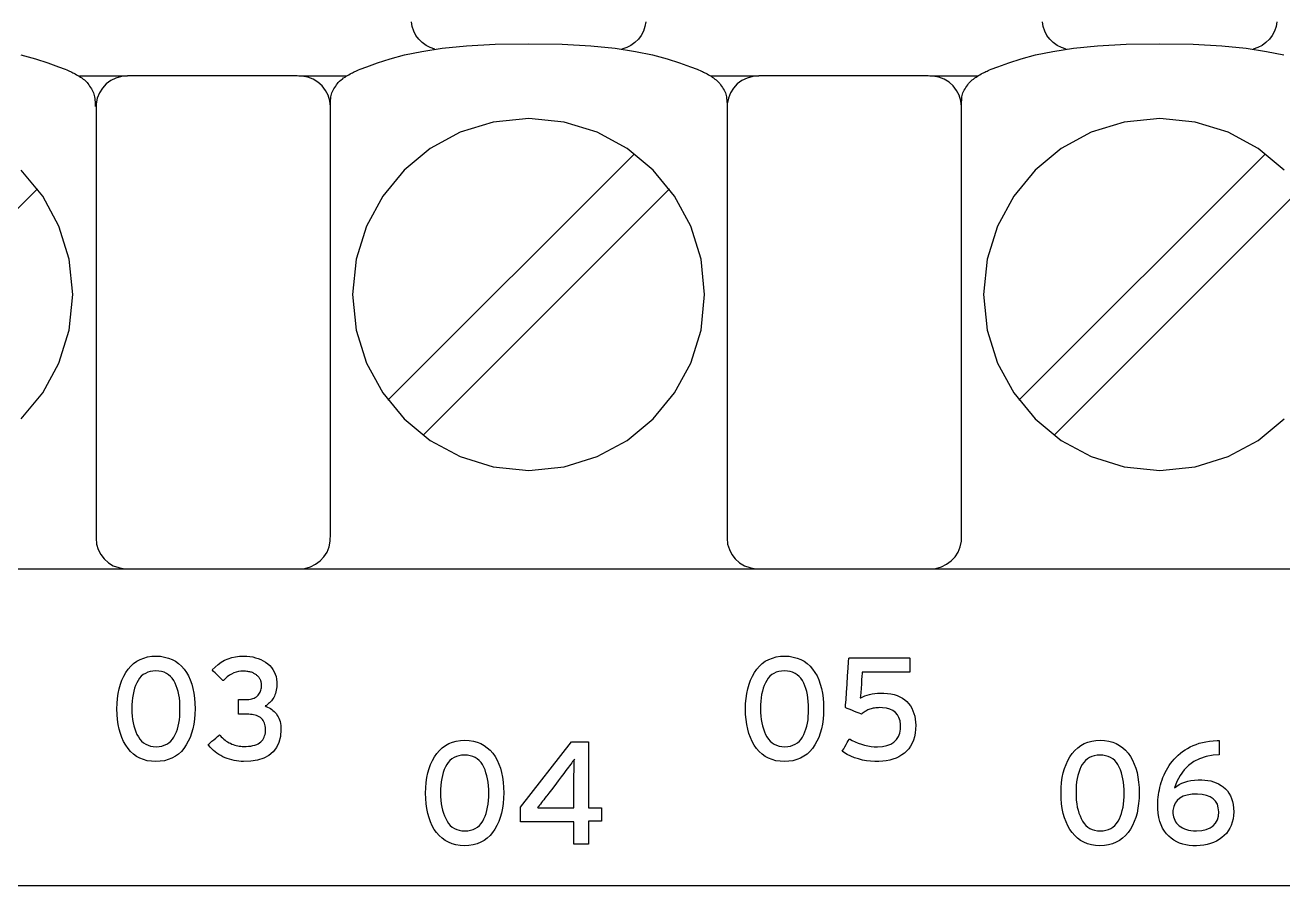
# Model space of a CAD drawing. Extents: x 1 to 47.7, y 0.2 to 33.3.
# Drawn here: x 27.292 to 28.488, y 13.33 to 14.148 of the extents above; entities that cross this region are included whole.
import ezdxf

# ---------------------------------------------------------------- set-up
doc = ezdxf.new("R2010")
doc.units = 0
doc.header["$MEASUREMENT"] = 0
doc.layers.add('4_0_____DWG', color=7, linetype='CONTINUOUS')

msp = doc.modelspace()

# ---------------------------------------------------------------- linework, layer by layer
at = {"layer": '4_0_____DWG'}
for points in [[(27.6819, 14.1253), (27.6775, 14.1268), (27.6734, 14.1289), (27.6697, 14.1316), (27.6665, 14.1348), (27.6638, 14.1384), (27.6617, 14.1424), (27.6603, 14.1468), (27.6596, 14.1514)], [(27.8823, 14.1514), (27.8816, 14.1468), (27.8801, 14.1424), (27.878, 14.1383), (27.8753, 14.1347), (27.872, 14.1315), (27.8683, 14.1288), (27.8642, 14.1267), (27.8597, 14.1253)], [(28.2819, 14.1253), (28.2775, 14.1268), (28.2734, 14.1289), (28.2697, 14.1316), (28.2665, 14.1348), (28.2638, 14.1384), (28.2617, 14.1424), (28.2603, 14.1468), (28.2596, 14.1514)], [(28.4823, 14.1514), (28.4816, 14.1468), (28.4801, 14.1424), (28.478, 14.1383), (28.4753, 14.1347), (28.472, 14.1315), (28.4683, 14.1288), (28.4642, 14.1267), (28.4597, 14.1253)], [(27.5825, 14.0706), (27.5825, 14.0721), (27.5825, 14.0737), (27.5826, 14.0753), (27.5827, 14.0769), (27.5828, 14.0784), (27.583, 14.0799), (27.5832, 14.0813), (27.5835, 14.0825), (27.5839, 14.0837), (27.5845, 14.0849), (27.5852, 14.0862), (27.5859, 14.0874), (27.5867, 14.0887), (27.5876, 14.09), (27.5884, 14.0912), (27.5893, 14.0925), (27.59, 14.0937), (27.5913, 14.0949), (27.5926, 14.096), (27.5939, 14.0969), (27.5951, 14.0979), (27.5964, 14.0987), (27.5976, 14.0995), (27.5988, 14.1003), (27.6001, 14.101), (27.6013, 14.1017), (27.6025, 14.1023), (27.6036, 14.1029), (27.6046, 14.1034), (27.6057, 14.1039), (27.6068, 14.1044), (27.608, 14.1049), (27.6093, 14.1055), (27.6108, 14.1061), (27.6171, 14.1086), (27.6274, 14.1124), (27.6392, 14.1162), (27.653, 14.1199), (27.6694, 14.1232), (27.6888, 14.1261), (27.7119, 14.1284), (27.7391, 14.1299), (27.771, 14.1304), (27.8028, 14.1299), (27.83, 14.1284), (27.8531, 14.1261), (27.8726, 14.1232), (27.8889, 14.1199), (27.9028, 14.1162), (27.9145, 14.1124), (27.9248, 14.1086), (27.9311, 14.1061), (27.9326, 14.1055), (27.934, 14.1049), (27.9352, 14.1044), (27.9363, 14.1039), (27.9373, 14.1034), (27.9384, 14.1029), (27.9395, 14.1023), (27.9407, 14.1017), (27.9419, 14.101), (27.9431, 14.1003), (27.9444, 14.0995), (27.9456, 14.0987), (27.9468, 14.0979), (27.9481, 14.0969), (27.9494, 14.096), (27.9507, 14.0949), (27.9519, 14.0937), (27.9527, 14.0925), (27.9535, 14.0912), (27.9544, 14.09), (27.9552, 14.0887), (27.956, 14.0874), (27.9568, 14.0862), (27.9575, 14.0849), (27.9581, 14.0837), (27.9585, 14.0825), (27.9588, 14.0813), (27.959, 14.0799), (27.9592, 14.0784), (27.9594, 14.0769), (27.9595, 14.0753), (27.9596, 14.0737), (27.9596, 14.0721), (27.9597, 14.0706)], [(28.1825, 14.0706), (28.1825, 14.0721), (28.1825, 14.0737), (28.1826, 14.0753), (28.1827, 14.0769), (28.1828, 14.0784), (28.183, 14.0799), (28.1832, 14.0813), (28.1835, 14.0825), (28.1839, 14.0837), (28.1845, 14.0849), (28.1852, 14.0862), (28.1859, 14.0874), (28.1867, 14.0887), (28.1876, 14.09), (28.1884, 14.0912), (28.1893, 14.0925), (28.19, 14.0937), (28.1913, 14.0949), (28.1926, 14.096), (28.1939, 14.0969), (28.1951, 14.0979), (28.1964, 14.0987), (28.1976, 14.0995), (28.1988, 14.1003), (28.2001, 14.101), (28.2013, 14.1017), (28.2025, 14.1023), (28.2036, 14.1029), (28.2046, 14.1034), (28.2057, 14.1039), (28.2068, 14.1044), (28.208, 14.1049), (28.2093, 14.1055), (28.2108, 14.1061), (28.2171, 14.1086), (28.2274, 14.1124), (28.2392, 14.1162), (28.253, 14.1199), (28.2694, 14.1232), (28.2889, 14.1261), (28.3119, 14.1284), (28.3391, 14.1299), (28.371, 14.1304), (28.4028, 14.1299), (28.43, 14.1284), (28.4531, 14.1261), (28.4726, 14.1232), (28.4889, 14.1199)], [(27.2882, 14.1199), (27.302, 14.1162), (27.3138, 14.1124), (27.3241, 14.1086), (27.3304, 14.1061), (27.3319, 14.1055), (27.3332, 14.1049), (27.3344, 14.1044), (27.3355, 14.1039), (27.3366, 14.1034), (27.3376, 14.1029), (27.3387, 14.1023), (27.3399, 14.1017), (27.3411, 14.101), (27.3424, 14.1003), (27.3436, 14.0995), (27.3448, 14.0987), (27.3461, 14.0979), (27.3473, 14.0969), (27.3486, 14.096), (27.3499, 14.0949), (27.3511, 14.0937), (27.3519, 14.0925), (27.3528, 14.0912), (27.3536, 14.09), (27.3544, 14.0887), (27.3553, 14.0874), (27.356, 14.0862), (27.3567, 14.0849), (27.3573, 14.0837), (27.3577, 14.0825), (27.358, 14.0813), (27.3583, 14.0799), (27.3585, 14.0784), (27.3586, 14.0769), (27.3588, 14.0753), (27.3588, 14.0737), (27.3589, 14.0721), (27.3589, 14.0706)], [(27.3441, 14.0998), (27.3897, 14.0998)], [(27.5525, 14.0998), (27.5981, 14.0998)], [(27.9441, 14.0998), (27.9897, 14.0998)], [(28.1525, 14.0998), (28.1981, 14.0998)], [(28.4893, 14.0102), (28.4646, 14.0307), (28.4361, 14.0462), (28.4048, 14.0559), (28.3711, 14.0593), (28.3373, 14.0559), (28.3059, 14.0462), (28.2774, 14.0307), (28.2527, 14.0102), (28.2322, 13.9854), (28.2168, 13.957), (28.207, 13.9256), (28.2036, 13.8919), (28.207, 13.8582), (28.2168, 13.8268), (28.2322, 13.7985), (28.2527, 13.7737), (28.2774, 13.7533), (28.3059, 13.7379), (28.3373, 13.7282), (28.3711, 13.7248), (28.4048, 13.7282), (28.4361, 13.7379), (28.4646, 13.7533), (28.4893, 13.7737)], [(27.6372, 13.7917), (27.8715, 14.0259)], [(28.2372, 13.7917), (28.4715, 14.0259)], [(27.2885, 13.7737), (27.309, 13.7985), (27.3244, 13.8268), (27.3342, 13.8582), (27.3376, 13.8919), (27.3342, 13.9256), (27.3244, 13.957), (27.309, 13.9854), (27.2885, 14.0102)], [(27.0699, 13.7582), (27.3041, 13.9925)], [(27.6706, 13.7582), (27.9049, 13.9925)], [(28.2706, 13.7582), (28.5049, 13.9925)], [(27.2486, 13.6311), (27.3411, 13.6311), (27.4402, 13.6311), (27.5455, 13.6311), (27.6567, 13.6311), (27.7731, 13.6311), (27.8945, 13.6311), (28.0204, 13.6311), (28.1502, 13.6311), (28.2836, 13.6311), (28.4201, 13.6311), (28.5593, 13.6311)], [(27.8278, 13.3913), (27.8278, 13.3694), (27.8141, 13.3694), (27.8141, 13.3908), (27.7631, 13.3908), (27.7631, 13.4047), (27.8116, 13.4666), (27.8278, 13.4666), (27.8278, 13.4041), (27.8402, 13.4041), (27.8402, 13.3913), (27.8278, 13.3913)], [(28.543, 13.3298), (28.4366, 13.3298), (28.3319, 13.3298), (28.2291, 13.3298), (28.1282, 13.3298), (28.0293, 13.3298), (27.9324, 13.3298), (27.8377, 13.3298), (27.7451, 13.3298), (27.6547, 13.3298), (27.5666, 13.3298), (27.4809, 13.3298), (27.3976, 13.3298), (27.3168, 13.3298), (27.2385, 13.3298)]]:
    msp.add_lwpolyline(points, dxfattribs=at)
for points in [[(27.5825, 14.0706), (27.582, 14.0762), (27.5804, 14.0814), (27.5779, 14.0861), (27.5747, 14.0903), (27.5707, 14.0939), (27.5661, 14.0967), (27.5609, 14.0987), (27.5554, 14.0997), (27.5509, 14.0998), (27.5391, 14.0998), (27.5185, 14.0998), (27.4924, 14.0998), (27.4639, 14.0998), (27.4362, 14.0998), (27.4125, 14.0998), (27.3959, 14.0998), (27.3897, 14.0998), (27.384, 14.0993), (27.3786, 14.0978), (27.3737, 14.0954), (27.3694, 14.0922), (27.3658, 14.0883), (27.3629, 14.0838), (27.3609, 14.0788), (27.3598, 14.0734), (27.3597, 14.0665), (27.3597, 14.0368), (27.3597, 13.985), (27.3597, 13.9192), (27.3597, 13.8474), (27.3597, 13.7776), (27.3597, 13.7178), (27.3597, 13.676), (27.3597, 13.6603), (27.3602, 13.6548), (27.3618, 13.6496), (27.3642, 13.6448), (27.3675, 13.6406), (27.3715, 13.637), (27.3761, 13.6342), (27.3812, 13.6323), (27.3868, 13.6312), (27.3913, 13.6311), (27.4031, 13.6311), (27.4236, 13.6311), (27.4498, 13.6311), (27.4783, 13.6311), (27.506, 13.6311), (27.5297, 13.6311), (27.5463, 13.6311), (27.5525, 13.6311), (27.5582, 13.6316), (27.5636, 13.6331), (27.5684, 13.6355), (27.5727, 13.6387), (27.5764, 13.6426), (27.5793, 13.6471), (27.5813, 13.6521), (27.5824, 13.6575), (27.5825, 13.6644), (27.5825, 13.6942), (27.5825, 13.7459), (27.5825, 13.8117), (27.5825, 13.8835), (27.5825, 13.9534), (27.5825, 14.0131), (27.5825, 14.0549)], [(28.1825, 14.0706), (28.182, 14.0762), (28.1804, 14.0814), (28.1779, 14.0861), (28.1747, 14.0903), (28.1707, 14.0939), (28.1661, 14.0967), (28.1609, 14.0987), (28.1554, 14.0997), (28.1509, 14.0998), (28.1391, 14.0998), (28.1185, 14.0998), (28.0924, 14.0998), (28.0639, 14.0998), (28.0362, 14.0998), (28.0125, 14.0998), (27.9959, 14.0998), (27.9897, 14.0998), (27.984, 14.0993), (27.9786, 14.0978), (27.9737, 14.0954), (27.9694, 14.0922), (27.9658, 14.0883), (27.9629, 14.0838), (27.9609, 14.0788), (27.9598, 14.0734), (27.9597, 14.0665), (27.9597, 14.0368), (27.9597, 13.985), (27.9597, 13.9192), (27.9597, 13.8474), (27.9597, 13.7776), (27.9597, 13.7178), (27.9597, 13.676), (27.9597, 13.6603), (27.9602, 13.6548), (27.9618, 13.6496), (27.9642, 13.6448), (27.9675, 13.6406), (27.9715, 13.637), (27.9761, 13.6342), (27.9812, 13.6323), (27.9868, 13.6312), (27.9913, 13.6311), (28.0031, 13.6311), (28.0236, 13.6311), (28.0498, 13.6311), (28.0783, 13.6311), (28.106, 13.6311), (28.1297, 13.6311), (28.1463, 13.6311), (28.1525, 13.6311), (28.1582, 13.6316), (28.1636, 13.6331), (28.1684, 13.6355), (28.1727, 13.6387), (28.1764, 13.6426), (28.1793, 13.6471), (28.1813, 13.6521), (28.1824, 13.6575), (28.1825, 13.6644), (28.1825, 13.6942), (28.1825, 13.7459), (28.1825, 13.8117), (28.1825, 13.8835), (28.1825, 13.9534), (28.1825, 14.0131), (28.1825, 14.0549)], [(27.6036, 13.8919), (27.607, 13.8582), (27.6168, 13.8268), (27.6322, 13.7985), (27.6526, 13.7737), (27.6774, 13.7533), (27.7059, 13.7379), (27.7373, 13.7282), (27.7711, 13.7248), (27.8047, 13.7282), (27.8361, 13.7379), (27.8646, 13.7533), (27.8893, 13.7737), (27.9097, 13.7985), (27.9252, 13.8268), (27.9349, 13.8582), (27.9383, 13.8919), (27.9349, 13.9256), (27.9252, 13.957), (27.9097, 13.9854), (27.8893, 14.0102), (27.8646, 14.0307), (27.8361, 14.0462), (27.8047, 14.0559), (27.7711, 14.0593), (27.7373, 14.0559), (27.7059, 14.0462), (27.6774, 14.0307), (27.6526, 14.0102), (27.6322, 13.9854), (27.6168, 13.957), (27.607, 13.9256)], [(27.4538, 13.4982), (27.4536, 13.4931), (27.4533, 13.4882), (27.4526, 13.4835), (27.4517, 13.4791), (27.4505, 13.4749), (27.4491, 13.4709), (27.4474, 13.4672), (27.4454, 13.4637), (27.4432, 13.4605), (27.4408, 13.4576), (27.438, 13.4551), (27.4351, 13.453), (27.4319, 13.4512), (27.4284, 13.4498), (27.4247, 13.4488), (27.4207, 13.4482), (27.4165, 13.4479), (27.4124, 13.4482), (27.4084, 13.4488), (27.4048, 13.4498), (27.4013, 13.4512), (27.3982, 13.4529), (27.3952, 13.4551), (27.3925, 13.4575), (27.3901, 13.4604), (27.3879, 13.4636), (27.3859, 13.467), (27.3842, 13.4707), (27.3828, 13.4746), (27.3816, 13.4788), (27.3807, 13.4832), (27.3801, 13.4879), (27.3797, 13.4928), (27.3795, 13.498), (27.3797, 13.5031), (27.3801, 13.508), (27.3807, 13.5127), (27.3816, 13.5172), (27.3828, 13.5214), (27.3843, 13.5253), (27.386, 13.5291), (27.388, 13.5325), (27.3902, 13.5358), (27.3927, 13.5387), (27.3954, 13.5412), (27.3984, 13.5433), (27.4016, 13.545), (27.405, 13.5464), (27.4087, 13.5474), (27.4126, 13.548), (27.4168, 13.5482), (27.421, 13.548), (27.4249, 13.5473), (27.4286, 13.5464), (27.4321, 13.545), (27.4353, 13.5433), (27.4382, 13.5412), (27.4409, 13.5387), (27.4434, 13.5359), (27.4456, 13.5327), (27.4475, 13.5293), (27.4492, 13.5256), (27.4506, 13.5216), (27.4517, 13.5174), (27.4526, 13.513), (27.4533, 13.5083), (27.4536, 13.5034)], [(27.5355, 13.4783), (27.535, 13.4719), (27.5336, 13.4662), (27.5313, 13.4613), (27.5281, 13.4572), (27.524, 13.4538), (27.5191, 13.4512), (27.5133, 13.4493), (27.5067, 13.4482), (27.4999, 13.4479), (27.4976, 13.448), (27.4954, 13.4482), (27.4932, 13.4486), (27.4909, 13.449), (27.4888, 13.4495), (27.4866, 13.4501), (27.4845, 13.4508), (27.4824, 13.4516), (27.4803, 13.4525), (27.4783, 13.4536), (27.4764, 13.4547), (27.4746, 13.4559), (27.4729, 13.4571), (27.4712, 13.4585), (27.4697, 13.4599), (27.4683, 13.4615), (27.467, 13.4631), (27.4664, 13.4641), (27.4671, 13.4647), (27.4683, 13.4658), (27.4699, 13.4672), (27.4717, 13.4687), (27.4735, 13.4703), (27.4751, 13.4717), (27.4764, 13.4728), (27.4771, 13.4734), (27.4777, 13.4727), (27.4788, 13.4715), (27.4799, 13.4704), (27.4811, 13.4694), (27.4823, 13.4684), (27.4835, 13.4675), (27.4848, 13.4667), (27.4861, 13.4659), (27.4874, 13.4653), (27.4888, 13.4646), (27.4902, 13.4641), (27.4916, 13.4636), (27.493, 13.4632), (27.4944, 13.4629), (27.4958, 13.4626), (27.4972, 13.4625), (27.4986, 13.4623), (27.5001, 13.4623), (27.5024, 13.4623), (27.5047, 13.4625), (27.5069, 13.4627), (27.5089, 13.4631), (27.5107, 13.4636), (27.5124, 13.4642), (27.5138, 13.4649), (27.5152, 13.4657), (27.5163, 13.4666), (27.5173, 13.4676), (27.5182, 13.4687), (27.5189, 13.4698), (27.5195, 13.4711), (27.52, 13.4724), (27.5204, 13.4738), (27.5207, 13.4753), (27.5209, 13.4769), (27.5209, 13.4786), (27.5208, 13.4802), (27.5206, 13.4818), (27.5203, 13.4832), (27.5198, 13.4845), (27.5193, 13.4858), (27.5186, 13.4869), (27.5178, 13.4879), (27.5169, 13.4889), (27.5159, 13.4897), (27.5147, 13.4904), (27.5135, 13.491), (27.5123, 13.4916), (27.5109, 13.492), (27.5095, 13.4924), (27.508, 13.4927), (27.5064, 13.4928), (27.5048, 13.4929), (27.5038, 13.493), (27.5032, 13.493), (27.5022, 13.493), (27.5009, 13.493), (27.4994, 13.493), (27.4979, 13.493), (27.4966, 13.493), (27.4956, 13.493), (27.4951, 13.493), (27.495, 13.4931), (27.495, 13.4941), (27.495, 13.4958), (27.495, 13.498), (27.495, 13.5003), (27.495, 13.5027), (27.495, 13.5047), (27.495, 13.5062), (27.495, 13.507), (27.4952, 13.507), (27.4959, 13.507), (27.497, 13.507), (27.4983, 13.507), (27.4998, 13.507), (27.5012, 13.507), (27.5024, 13.507), (27.5033, 13.507), (27.5037, 13.507), (27.505, 13.5071), (27.5064, 13.5072), (27.5077, 13.5075), (27.5089, 13.5078), (27.5101, 13.5083), (27.5111, 13.5088), (27.5121, 13.5095), (27.513, 13.5102), (27.5138, 13.5111), (27.5145, 13.512), (27.5151, 13.5129), (27.5156, 13.5139), (27.516, 13.5149), (27.5164, 13.5159), (27.5167, 13.517), (27.5169, 13.5182), (27.517, 13.5194), (27.517, 13.5205), (27.517, 13.521), (27.517, 13.5215), (27.5169, 13.5219), (27.5169, 13.5225), (27.5168, 13.523), (27.5167, 13.5235), (27.5166, 13.524), (27.5164, 13.5245), (27.5163, 13.5251), (27.516, 13.5256), (27.5158, 13.5261), (27.5155, 13.5266), (27.5152, 13.5271), (27.5148, 13.5276), (27.5145, 13.5281), (27.5141, 13.5285), (27.5136, 13.529), (27.5132, 13.5294), (27.5127, 13.5299), (27.5122, 13.5303), (27.5116, 13.5307), (27.511, 13.5311), (27.5104, 13.5315), (27.5097, 13.5318), (27.509, 13.5322), (27.5083, 13.5325), (27.5075, 13.5328), (27.5067, 13.533), (27.5058, 13.5332), (27.5049, 13.5334), (27.5039, 13.5336), (27.5029, 13.5337), (27.5018, 13.5338), (27.5007, 13.5338), (27.4996, 13.5338), (27.4975, 13.5338), (27.4951, 13.5335), (27.4928, 13.5329), (27.4906, 13.5322), (27.4885, 13.5312), (27.4865, 13.53), (27.4845, 13.5286), (27.4827, 13.5269), (27.4809, 13.5251), (27.4803, 13.5251), (27.4794, 13.5259), (27.4781, 13.5273), (27.4764, 13.5289), (27.4746, 13.5307), (27.4729, 13.5323), (27.4715, 13.5337), (27.4705, 13.5347), (27.4702, 13.5351), (27.4729, 13.5378), (27.4757, 13.5403), (27.4788, 13.5424), (27.4819, 13.5442), (27.4852, 13.5457), (27.4887, 13.5468), (27.4923, 13.5476), (27.4961, 13.5481), (27.4999, 13.5482), (27.5029, 13.5481), (27.5058, 13.5478), (27.5086, 13.5474), (27.5113, 13.5467), (27.5138, 13.5459), (27.5163, 13.545), (27.5186, 13.5438), (27.5208, 13.5425), (27.5229, 13.541), (27.5248, 13.5393), (27.5264, 13.5375), (27.5278, 13.5355), (27.529, 13.5334), (27.53, 13.5312), (27.5308, 13.5287), (27.5313, 13.5262), (27.5316, 13.5234), (27.5316, 13.521), (27.5315, 13.5191), (27.5313, 13.5174), (27.531, 13.5157), (27.5307, 13.5141), (27.5303, 13.5127), (27.5298, 13.5113), (27.5293, 13.51), (27.5287, 13.5088), (27.5279, 13.5077), (27.5272, 13.5066), (27.5264, 13.5056), (27.5255, 13.5047), (27.5246, 13.5038), (27.5236, 13.503), (27.5226, 13.5022), (27.5216, 13.5014), (27.5205, 13.5008), (27.5213, 13.5003), (27.5228, 13.4997), (27.5242, 13.4991), (27.5255, 13.4984), (27.5267, 13.4975), (27.5279, 13.4966), (27.529, 13.4956), (27.5301, 13.4945), (27.5311, 13.4932), (27.532, 13.4919), (27.5328, 13.4906), (27.5335, 13.4891), (27.5341, 13.4875), (27.5346, 13.4859), (27.535, 13.4841), (27.5353, 13.4823), (27.5355, 13.4804)], [(28.0514, 13.4982), (28.0513, 13.4931), (28.0509, 13.4882), (28.0503, 13.4835), (28.0494, 13.4791), (28.0482, 13.4749), (28.0468, 13.4709), (28.0451, 13.4672), (28.0431, 13.4637), (28.0409, 13.4605), (28.0384, 13.4576), (28.0357, 13.4551), (28.0327, 13.453), (28.0295, 13.4512), (28.0261, 13.4498), (28.0223, 13.4488), (28.0184, 13.4482), (28.0142, 13.4479), (28.01, 13.4482), (28.0061, 13.4488), (28.0024, 13.4498), (27.999, 13.4512), (27.9958, 13.4529), (27.9929, 13.4551), (27.9902, 13.4575), (27.9877, 13.4604), (27.9855, 13.4636), (27.9836, 13.467), (27.9819, 13.4707), (27.9804, 13.4746), (27.9793, 13.4788), (27.9784, 13.4832), (27.9777, 13.4879), (27.9773, 13.4928), (27.9772, 13.498), (27.9773, 13.5031), (27.9777, 13.508), (27.9784, 13.5127), (27.9793, 13.5172), (27.9805, 13.5214), (27.9819, 13.5253), (27.9837, 13.5291), (27.9856, 13.5325), (27.9879, 13.5358), (27.9904, 13.5387), (27.9931, 13.5412), (27.996, 13.5433), (27.9992, 13.545), (28.0027, 13.5464), (28.0064, 13.5474), (28.0103, 13.548), (28.0144, 13.5482), (28.0186, 13.548), (28.0226, 13.5473), (28.0263, 13.5464), (28.0298, 13.545), (28.033, 13.5433), (28.0359, 13.5412), (28.0386, 13.5387), (28.041, 13.5359), (28.0432, 13.5327), (28.0452, 13.5293), (28.0468, 13.5256), (28.0482, 13.5216), (28.0494, 13.5174), (28.0503, 13.513), (28.0509, 13.5083), (28.0513, 13.5034)], [(28.139, 13.4825), (28.1388, 13.4786), (28.1384, 13.4749), (28.1377, 13.4715), (28.1368, 13.4683), (28.1356, 13.4654), (28.1341, 13.4627), (28.1324, 13.4602), (28.1304, 13.458), (28.1282, 13.456), (28.1257, 13.4542), (28.1231, 13.4526), (28.1204, 13.4513), (28.1174, 13.4502), (28.1143, 13.4493), (28.111, 13.4486), (28.1076, 13.4482), (28.1039, 13.448), (28.1001, 13.4479), (28.0961, 13.4482), (28.0922, 13.4487), (28.0883, 13.4494), (28.0846, 13.4504), (28.0809, 13.4516), (28.0772, 13.4531), (28.0737, 13.4548), (28.0702, 13.4568), (28.0692, 13.4577), (28.0697, 13.4587), (28.0706, 13.4602), (28.0716, 13.4621), (28.0728, 13.4641), (28.0739, 13.4661), (28.0749, 13.4678), (28.0756, 13.469), (28.0759, 13.4696), (28.0785, 13.4681), (28.0815, 13.4667), (28.0844, 13.4655), (28.0874, 13.4644), (28.0904, 13.4636), (28.0934, 13.4629), (28.0965, 13.4624), (28.0995, 13.4621), (28.1028, 13.462), (28.1075, 13.4624), (28.1117, 13.4633), (28.1152, 13.4646), (28.1182, 13.4665), (28.1207, 13.4689), (28.1225, 13.4717), (28.1238, 13.4751), (28.1245, 13.4789), (28.1246, 13.4831), (28.1241, 13.4867), (28.1231, 13.4898), (28.1217, 13.4925), (28.1198, 13.4947), (28.1174, 13.4965), (28.1145, 13.4978), (28.1112, 13.4987), (28.1074, 13.4991), (28.1048, 13.4992), (28.1035, 13.4991), (28.1022, 13.4991), (28.101, 13.4989), (28.0998, 13.4988), (28.0987, 13.4986), (28.0976, 13.4984), (28.0965, 13.4981), (28.0955, 13.4978), (28.0945, 13.4974), (28.0935, 13.497), (28.0926, 13.4965), (28.0917, 13.496), (28.0908, 13.4955), (28.0899, 13.4949), (28.089, 13.4943), (28.0881, 13.4937), (28.0873, 13.4931), (28.0868, 13.4933), (28.0853, 13.4939), (28.0832, 13.4947), (28.0808, 13.4957), (28.0782, 13.4968), (28.0758, 13.4977), (28.0739, 13.4985), (28.0726, 13.4991), (28.0723, 13.4993), (28.0724, 13.5017), (28.0728, 13.5068), (28.0733, 13.5137), (28.0738, 13.5216), (28.0743, 13.5296), (28.0748, 13.5369), (28.0752, 13.5427), (28.0755, 13.5461), (28.0759, 13.5467), (28.0797, 13.5467), (28.0865, 13.5467), (28.0952, 13.5467), (28.105, 13.5467), (28.1147, 13.5467), (28.1233, 13.5467), (28.1298, 13.5467), (28.1331, 13.5467), (28.1334, 13.5464), (28.1334, 13.5454), (28.1334, 13.5436), (28.1334, 13.5414), (28.1334, 13.5391), (28.1334, 13.5368), (28.1334, 13.5348), (28.1334, 13.5334), (28.1334, 13.5328), (28.1321, 13.5328), (28.128, 13.5328), (28.1219, 13.5328), (28.1146, 13.5328), (28.1069, 13.5328), (28.0996, 13.5328), (28.0935, 13.5328), (28.0894, 13.5328), (28.0881, 13.5328), (28.088, 13.5317), (28.0878, 13.5292), (28.0876, 13.5257), (28.0873, 13.5217), (28.087, 13.5175), (28.0867, 13.5136), (28.0864, 13.5105), (28.0863, 13.5085), (28.0869, 13.5085), (28.0887, 13.5095), (28.0907, 13.5104), (28.0928, 13.5112), (28.0951, 13.5118), (28.0975, 13.5123), (28.1, 13.5127), (28.1026, 13.513), (28.1053, 13.5131), (28.1086, 13.5131), (28.1121, 13.5128), (28.1154, 13.5124), (28.1184, 13.5117), (28.1213, 13.5108), (28.1239, 13.5096), (28.1263, 13.5083), (28.1286, 13.5067), (28.1306, 13.505), (28.1323, 13.503), (28.1339, 13.5009), (28.1352, 13.4987), (28.1364, 13.4963), (28.1373, 13.4938), (28.1381, 13.4912), (28.1386, 13.4884), (28.1389, 13.4855)], [(27.4395, 13.498), (27.4395, 13.5016), (27.4393, 13.505), (27.4389, 13.5084), (27.4384, 13.5115), (27.4377, 13.5145), (27.4369, 13.5174), (27.436, 13.5201), (27.4349, 13.5226), (27.4336, 13.525), (27.4322, 13.5271), (27.4305, 13.5289), (27.4287, 13.5305), (27.4266, 13.5318), (27.4244, 13.5328), (27.422, 13.5335), (27.4193, 13.5339), (27.4165, 13.5341), (27.4137, 13.534), (27.4112, 13.5335), (27.4088, 13.5328), (27.4066, 13.5318), (27.4046, 13.5306), (27.4027, 13.529), (27.4011, 13.5272), (27.3997, 13.5251), (27.3984, 13.5228), (27.3973, 13.5203), (27.3963, 13.5176), (27.3955, 13.5148), (27.3949, 13.5118), (27.3944, 13.5087), (27.394, 13.5054), (27.3938, 13.5019), (27.3938, 13.4982), (27.3938, 13.4946), (27.3941, 13.4912), (27.3944, 13.4879), (27.395, 13.4848), (27.3957, 13.4818), (27.3965, 13.479), (27.3975, 13.4763), (27.3986, 13.4738), (27.3999, 13.4714), (27.4014, 13.4692), (27.403, 13.4674), (27.4049, 13.4657), (27.4069, 13.4644), (27.4091, 13.4634), (27.4115, 13.4627), (27.414, 13.4622), (27.4168, 13.462), (27.4196, 13.4622), (27.4222, 13.4626), (27.4246, 13.4634), (27.4269, 13.4644), (27.4289, 13.4657), (27.4307, 13.4673), (27.4323, 13.4692), (27.4338, 13.4713), (27.435, 13.4737), (27.4361, 13.4761), (27.437, 13.4788), (27.4378, 13.4816), (27.4384, 13.4845), (27.4389, 13.4877), (27.4393, 13.4909), (27.4395, 13.4944)], [(28.0372, 13.498), (28.0371, 13.5016), (28.0369, 13.505), (28.0365, 13.5084), (28.036, 13.5115), (28.0354, 13.5145), (28.0346, 13.5174), (28.0336, 13.5201), (28.0325, 13.5226), (28.0313, 13.525), (28.0298, 13.5271), (28.0282, 13.5289), (28.0263, 13.5305), (28.0243, 13.5318), (28.022, 13.5328), (28.0196, 13.5335), (28.017, 13.5339), (28.0142, 13.5341), (28.0114, 13.534), (28.0088, 13.5335), (28.0064, 13.5328), (28.0042, 13.5318), (28.0022, 13.5306), (28.0004, 13.529), (27.9988, 13.5272), (27.9973, 13.5251), (27.9961, 13.5228), (27.995, 13.5203), (27.994, 13.5176), (27.9932, 13.5148), (27.9925, 13.5118), (27.992, 13.5087), (27.9917, 13.5054), (27.9915, 13.5019), (27.9914, 13.4982), (27.9915, 13.4946), (27.9917, 13.4912), (27.9921, 13.4879), (27.9926, 13.4848), (27.9933, 13.4818), (27.9942, 13.479), (27.9952, 13.4763), (27.9963, 13.4738), (27.9976, 13.4714), (27.9991, 13.4692), (28.0007, 13.4674), (28.0025, 13.4657), (28.0045, 13.4644), (28.0067, 13.4634), (28.0091, 13.4627), (28.0117, 13.4622), (28.0144, 13.462), (28.0173, 13.4622), (28.0199, 13.4626), (28.0223, 13.4634), (28.0245, 13.4644), (28.0265, 13.4657), (28.0284, 13.4673), (28.03, 13.4692), (28.0314, 13.4713), (28.0327, 13.4737), (28.0337, 13.4761), (28.0346, 13.4788), (28.0354, 13.4816), (28.0361, 13.4845), (28.0366, 13.4877), (28.0369, 13.4909), (28.0371, 13.4944)], [(27.7473, 13.4182), (27.7471, 13.4131), (27.7468, 13.4081), (27.7461, 13.4035), (27.7452, 13.399), (27.744, 13.3948), (27.7426, 13.3909), (27.7409, 13.3872), (27.7389, 13.3837), (27.7367, 13.3805), (27.7343, 13.3776), (27.7315, 13.3751), (27.7286, 13.3729), (27.7254, 13.3712), (27.7219, 13.3698), (27.7182, 13.3688), (27.7142, 13.3681), (27.71, 13.3679), (27.7059, 13.3681), (27.7019, 13.3688), (27.6983, 13.3698), (27.6948, 13.3712), (27.6916, 13.3729), (27.6887, 13.375), (27.686, 13.3775), (27.6835, 13.3804), (27.6813, 13.3835), (27.6794, 13.387), (27.6777, 13.3906), (27.6763, 13.3946), (27.6751, 13.3987), (27.6742, 13.4032), (27.6735, 13.4078), (27.6731, 13.4128), (27.673, 13.4179), (27.6731, 13.4231), (27.6735, 13.428), (27.6742, 13.4327), (27.6751, 13.4371), (27.6763, 13.4413), (27.6778, 13.4453), (27.6795, 13.449), (27.6815, 13.4525), (27.6837, 13.4557), (27.6862, 13.4586), (27.6889, 13.4611), (27.6919, 13.4633), (27.6951, 13.465), (27.6985, 13.4664), (27.7022, 13.4674), (27.7061, 13.468), (27.7103, 13.4682), (27.7145, 13.4679), (27.7184, 13.4673), (27.7221, 13.4663), (27.7256, 13.465), (27.7288, 13.4632), (27.7317, 13.4611), (27.7344, 13.4587), (27.7369, 13.4558), (27.7391, 13.4527), (27.741, 13.4492), (27.7427, 13.4455), (27.7441, 13.4416), (27.7452, 13.4374), (27.7461, 13.433), (27.7468, 13.4283), (27.7471, 13.4234)], [(28.3514, 13.4182), (28.3513, 13.4131), (28.3509, 13.4081), (28.3503, 13.4035), (28.3494, 13.399), (28.3482, 13.3948), (28.3468, 13.3909), (28.3451, 13.3872), (28.3431, 13.3837), (28.3409, 13.3805), (28.3384, 13.3776), (28.3357, 13.3751), (28.3327, 13.3729), (28.3295, 13.3712), (28.3261, 13.3698), (28.3223, 13.3688), (28.3184, 13.3681), (28.3142, 13.3679), (28.31, 13.3681), (28.3061, 13.3688), (28.3024, 13.3698), (28.299, 13.3712), (28.2958, 13.3729), (28.2929, 13.375), (28.2902, 13.3775), (28.2877, 13.3804), (28.2855, 13.3835), (28.2836, 13.387), (28.2819, 13.3906), (28.2804, 13.3946), (28.2793, 13.3987), (28.2784, 13.4032), (28.2777, 13.4078), (28.2773, 13.4128), (28.2772, 13.4179), (28.2773, 13.4231), (28.2777, 13.428), (28.2784, 13.4327), (28.2793, 13.4371), (28.2805, 13.4413), (28.2819, 13.4453), (28.2837, 13.449), (28.2856, 13.4525), (28.2879, 13.4557), (28.2903, 13.4586), (28.2931, 13.4611), (28.296, 13.4633), (28.2992, 13.465), (28.3027, 13.4664), (28.3064, 13.4674), (28.3103, 13.468), (28.3144, 13.4682), (28.3186, 13.4679), (28.3226, 13.4673), (28.3263, 13.4663), (28.3297, 13.465), (28.3329, 13.4632), (28.3359, 13.4611), (28.3386, 13.4587), (28.341, 13.4558), (28.3432, 13.4527), (28.3451, 13.4492), (28.3468, 13.4455), (28.3482, 13.4416), (28.3494, 13.4374), (28.3503, 13.433), (28.3509, 13.4283), (28.3513, 13.4234)], [(28.4414, 13.4003), (28.4412, 13.3967), (28.4407, 13.3934), (28.44, 13.3902), (28.439, 13.3873), (28.4377, 13.3846), (28.4362, 13.382), (28.4344, 13.3797), (28.4324, 13.3776), (28.4301, 13.3756), (28.4276, 13.3739), (28.4249, 13.3724), (28.4221, 13.3711), (28.4192, 13.37), (28.4161, 13.3691), (28.4129, 13.3685), (28.4095, 13.3681), (28.4059, 13.3679), (28.4024, 13.3679), (28.3991, 13.3682), (28.3959, 13.3687), (28.3929, 13.3695), (28.3899, 13.3705), (28.3872, 13.3717), (28.3845, 13.3732), (28.382, 13.375), (28.3796, 13.3769), (28.3774, 13.3792), (28.3754, 13.3817), (28.3737, 13.3845), (28.3723, 13.3877), (28.3711, 13.3911), (28.3702, 13.3948), (28.3696, 13.3988), (28.3692, 13.4031), (28.3691, 13.4072), (28.3692, 13.4094), (28.3693, 13.4117), (28.3696, 13.414), (28.3698, 13.4163), (28.3702, 13.4187), (28.3707, 13.421), (28.3712, 13.4234), (28.3718, 13.4258), (28.3725, 13.4282), (28.3733, 13.4306), (28.3741, 13.4329), (28.3751, 13.4352), (28.3762, 13.4375), (28.3773, 13.4397), (28.3786, 13.4419), (28.38, 13.4441), (28.3814, 13.4462), (28.383, 13.4483), (28.3848, 13.4503), (28.3866, 13.4522), (28.3886, 13.454), (28.3906, 13.4558), (28.3928, 13.4574), (28.3951, 13.459), (28.3975, 13.4605), (28.4, 13.4619), (28.4027, 13.4632), (28.4055, 13.4643), (28.4085, 13.4653), (28.4116, 13.4661), (28.4148, 13.4668), (28.4182, 13.4674), (28.4218, 13.4678), (28.4255, 13.4681), (28.4275, 13.4681), (28.4275, 13.4671), (28.4275, 13.4655), (28.4275, 13.4634), (28.4275, 13.4611), (28.4275, 13.4588), (28.4275, 13.4567), (28.4275, 13.4552), (28.4275, 13.4545), (28.4219, 13.454), (28.4151, 13.4528), (28.4089, 13.4507), (28.4033, 13.4479), (28.3984, 13.4443), (28.3941, 13.44), (28.3903, 13.4348), (28.3873, 13.4289), (28.3851, 13.4229), (28.3872, 13.4246), (28.3896, 13.4261), (28.3921, 13.4273), (28.3948, 13.4284), (28.3977, 13.4293), (28.4007, 13.4299), (28.404, 13.4303), (28.4075, 13.4306), (28.4109, 13.4306), (28.4139, 13.4304), (28.4167, 13.4301), (28.4195, 13.4295), (28.4221, 13.4287), (28.4246, 13.4278), (28.427, 13.4267), (28.4293, 13.4253), (28.4314, 13.4238), (28.4335, 13.422), (28.4353, 13.4201), (28.4368, 13.4179), (28.4382, 13.4155), (28.4393, 13.4128), (28.4401, 13.41), (28.4408, 13.407), (28.4412, 13.4037)], [(27.733, 13.4179), (27.733, 13.4215), (27.7327, 13.425), (27.7324, 13.4283), (27.7319, 13.4315), (27.7312, 13.4345), (27.7304, 13.4373), (27.7295, 13.4401), (27.7284, 13.4426), (27.7271, 13.445), (27.7257, 13.4471), (27.724, 13.4489), (27.7221, 13.4505), (27.7201, 13.4517), (27.7179, 13.4527), (27.7154, 13.4535), (27.7128, 13.4539), (27.71, 13.4541), (27.7072, 13.4539), (27.7047, 13.4535), (27.7023, 13.4528), (27.7001, 13.4518), (27.6981, 13.4505), (27.6962, 13.449), (27.6946, 13.4472), (27.6932, 13.4451), (27.6919, 13.4428), (27.6908, 13.4403), (27.6898, 13.4376), (27.689, 13.4348), (27.6883, 13.4318), (27.6878, 13.4286), (27.6875, 13.4253), (27.6873, 13.4218), (27.6873, 13.4182), (27.6873, 13.4146), (27.6876, 13.4112), (27.6879, 13.4079), (27.6885, 13.4047), (27.6892, 13.4018), (27.69, 13.3989), (27.691, 13.3963), (27.6921, 13.3938), (27.6934, 13.3914), (27.6949, 13.3892), (27.6965, 13.3873), (27.6984, 13.3857), (27.7004, 13.3844), (27.7026, 13.3834), (27.7049, 13.3826), (27.7075, 13.3822), (27.7103, 13.382), (27.7131, 13.3822), (27.7157, 13.3826), (27.7181, 13.3833), (27.7203, 13.3844), (27.7224, 13.3857), (27.7242, 13.3872), (27.7258, 13.3891), (27.7273, 13.3913), (27.7285, 13.3936), (27.7296, 13.3961), (27.7305, 13.3987), (27.7313, 13.4015), (27.7319, 13.4045), (27.7324, 13.4076), (27.7327, 13.4109), (27.733, 13.4143)], [(28.3372, 13.4179), (28.3371, 13.4215), (28.3369, 13.425), (28.3365, 13.4283), (28.336, 13.4315), (28.3354, 13.4345), (28.3346, 13.4373), (28.3336, 13.4401), (28.3325, 13.4426), (28.3313, 13.445), (28.3298, 13.4471), (28.3282, 13.4489), (28.3263, 13.4505), (28.3243, 13.4517), (28.322, 13.4527), (28.3196, 13.4535), (28.317, 13.4539), (28.3142, 13.4541), (28.3114, 13.4539), (28.3088, 13.4535), (28.3064, 13.4528), (28.3042, 13.4518), (28.3022, 13.4505), (28.3004, 13.449), (28.2988, 13.4472), (28.2973, 13.4451), (28.2961, 13.4428), (28.2949, 13.4403), (28.294, 13.4376), (28.2932, 13.4348), (28.2925, 13.4318), (28.292, 13.4286), (28.2917, 13.4253), (28.2915, 13.4218), (28.2914, 13.4182), (28.2915, 13.4146), (28.2917, 13.4112), (28.2921, 13.4079), (28.2926, 13.4047), (28.2933, 13.4018), (28.2942, 13.3989), (28.2952, 13.3963), (28.2963, 13.3938), (28.2976, 13.3914), (28.2991, 13.3892), (28.3007, 13.3873), (28.3025, 13.3857), (28.3045, 13.3844), (28.3067, 13.3834), (28.3091, 13.3826), (28.3117, 13.3822), (28.3144, 13.382), (28.3173, 13.3822), (28.3199, 13.3826), (28.3223, 13.3833), (28.3245, 13.3844), (28.3265, 13.3857), (28.3284, 13.3872), (28.33, 13.3891), (28.3314, 13.3913), (28.3327, 13.3936), (28.3337, 13.3961), (28.3346, 13.3987), (28.3354, 13.4015), (28.3361, 13.4045), (28.3366, 13.4076), (28.3369, 13.4109), (28.3371, 13.4143)], [(27.8145, 13.4503), (27.8137, 13.4491), (27.8128, 13.4479), (27.8119, 13.4467), (27.811, 13.4454), (27.8099, 13.444), (27.8089, 13.4425), (27.8077, 13.441), (27.8065, 13.4394), (27.8058, 13.4384), (27.8043, 13.4365), (27.802, 13.4334), (27.799, 13.4295), (27.7958, 13.4253), (27.7927, 13.4212), (27.7901, 13.4178), (27.7884, 13.4155), (27.7877, 13.4146), (27.7865, 13.4131), (27.7854, 13.4116), (27.7843, 13.4102), (27.7832, 13.4089), (27.7822, 13.4076), (27.7812, 13.4064), (27.7802, 13.4053), (27.7793, 13.4042), (27.7801, 13.404), (27.7817, 13.404), (27.7834, 13.404), (27.7851, 13.404), (27.7869, 13.404), (27.7888, 13.404), (27.7907, 13.404), (27.7927, 13.4041), (27.7942, 13.4041), (27.7954, 13.4041), (27.7978, 13.4041), (27.8009, 13.4041), (27.8044, 13.4041), (27.8078, 13.4041), (27.8109, 13.4041), (27.8131, 13.4041), (27.8141, 13.4041), (27.8141, 13.4049), (27.8141, 13.4076), (27.8141, 13.4117), (27.8141, 13.4165), (27.8141, 13.4215), (27.8141, 13.4262), (27.8141, 13.4299), (27.8141, 13.4321), (27.8141, 13.4335), (27.8141, 13.4359), (27.8142, 13.4382), (27.8142, 13.4404), (27.8143, 13.4426), (27.8143, 13.4446), (27.8144, 13.4466), (27.8144, 13.4485)], [(28.4271, 13.4), (28.4267, 13.4039), (28.4258, 13.4073), (28.4241, 13.4102), (28.4219, 13.4125), (28.4191, 13.4144), (28.4156, 13.4158), (28.4115, 13.4166), (28.4068, 13.4169), (28.4017, 13.4168), (28.3972, 13.4161), (28.3933, 13.4149), (28.3901, 13.4132), (28.3875, 13.411), (28.3856, 13.4083), (28.3843, 13.4051), (28.3836, 13.4014), (28.3835, 13.3987), (28.3837, 13.397), (28.3841, 13.3954), (28.3846, 13.3938), (28.3853, 13.3923), (28.3861, 13.3908), (28.3871, 13.3895), (28.3883, 13.3882), (28.3896, 13.3869), (28.3911, 13.3858), (28.3927, 13.3848), (28.3945, 13.3839), (28.3964, 13.3832), (28.3985, 13.3827), (28.4007, 13.3823), (28.403, 13.3821), (28.4061, 13.382), (28.411, 13.3824), (28.4152, 13.3834), (28.4189, 13.3849), (28.4218, 13.3868), (28.4241, 13.3893), (28.4258, 13.3924), (28.4268, 13.3959)]]:
    msp.add_lwpolyline(points, close=True, dxfattribs=at)

doc.saveas('drawing.dxf')
